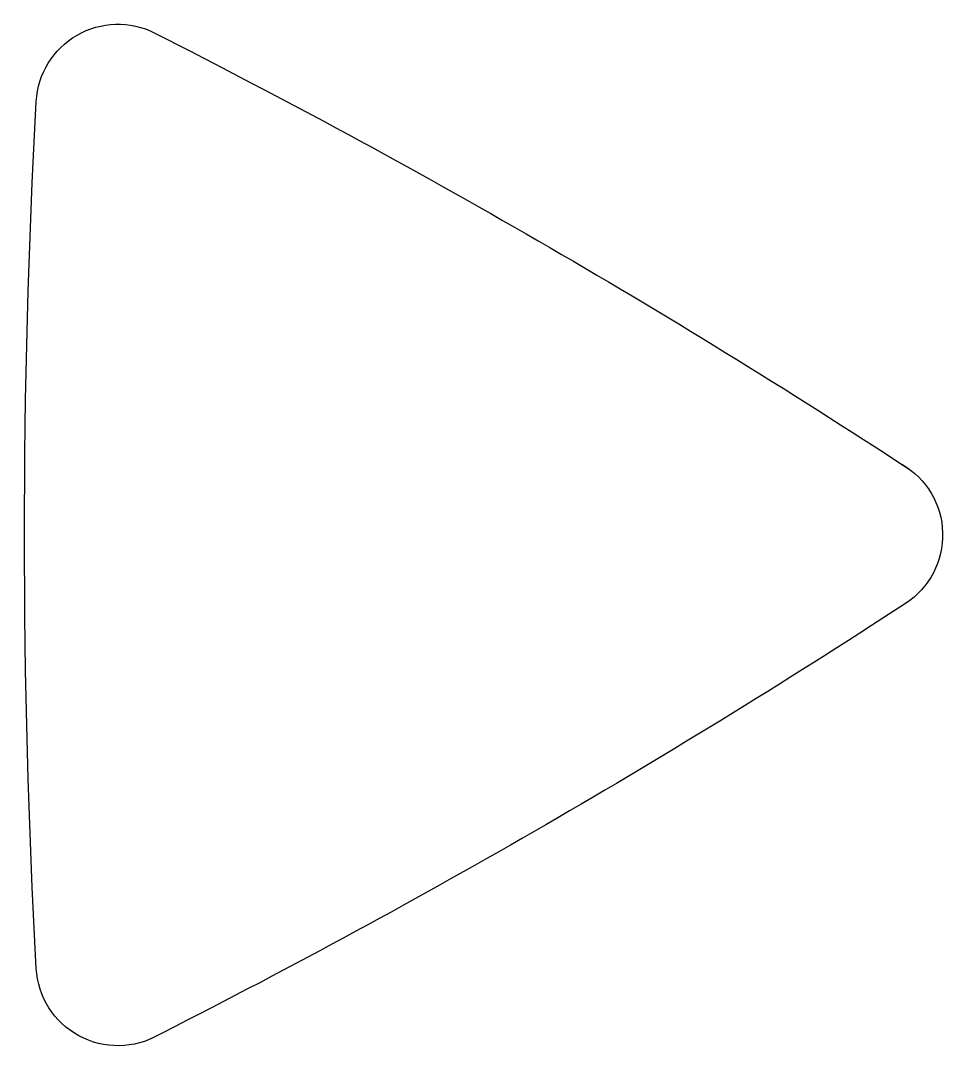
# Model space of a CAD drawing. Header units: millimetres. Extents: x 16790 to 17186, y 1888 to 2329.
import ezdxf

# ---------------------------------------------------------------- set-up
doc = ezdxf.new("R2010")
doc.units = ezdxf.units.MM
doc.layers.add('Livello 02', color=192, linetype='Continuous', true_color=0x7d26cd)

msp = doc.modelspace()

# ---------------------------------------------------------------- linework, layer by layer
at = {"layer": 'Livello 02', "extrusion": (0, 0, -1)}
for centre, radius, start, end in [((-16831.77, 2292.37), 35, 3.1156, 116.8763), ((-15310.47, -709.35), 3400.21, 116.87629, 123.17219), ((-20209.46, 2108.51), 3417.69, 356.88438, 3.11562), ((-17150.21, 2108.51), 35, 120, 236.8763), ((-15311.3, 4926.85), 3400.21, 236.87629, 243.17219), ((-16831.77, 1924.66), 35, 240, 356.8844)]:
    msp.add_arc(centre, radius, start, end, dxfattribs=at)

doc.saveas('drawing.dxf')
